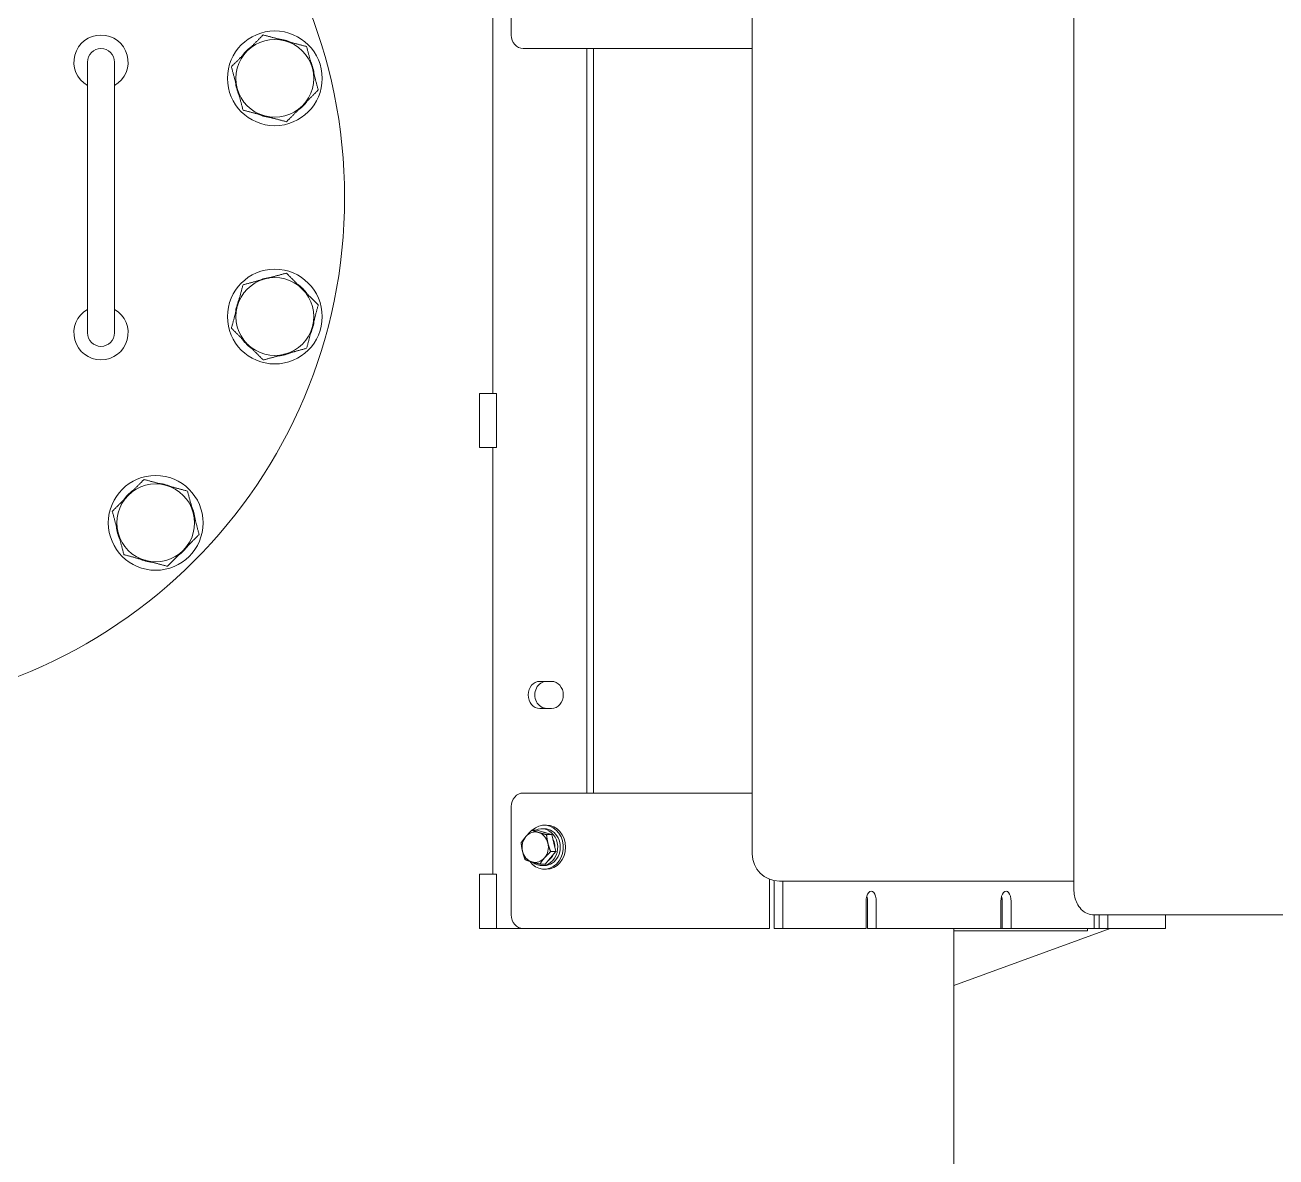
# Model space of a CAD drawing. Header units: inches. Extents: x 19 to 503, y 7 to 322.
# Drawn here: x 253.66 to 276.77, y 91.77 to 112.68 of the extents above; entities that cross this region are included whole.
import ezdxf

# ---------------------------------------------------------------- set-up
doc = ezdxf.new("R2010")
doc.units = ezdxf.units.IN
doc.header["$LTSCALE"] = 15
doc.header["$MEASUREMENT"] = 0
doc.layers.add('Visible (ANSI)', color=7, linetype='Continuous', lineweight=50)

msp = doc.modelspace()

# ---------------------------------------------------------------- linework, layer by layer
at = {"layer": 'Visible (ANSI)', "linetype": 'Continuous', "lineweight": 18}
for p, q in [((262.643099, 114.49437), (262.643099, 112.49437)), ((262.303836, 113.75437), (262.303836, 105.87437)), ((273.030275, 113.49437), (273.030275, 96.74437)), ((267.093097, 112.86937), (267.093097, 97.36937)), ((262.859605, 112.24437), (265.805698, 112.24437)), ((264.035887, 98.49437), (264.035887, 112.24437)), ((264.160887, 112.24437), (264.160887, 98.49437)), ((266.403334, 112.24437), (265.805698, 112.24437)), ((266.403334, 112.24437), (267.093097, 112.24437)), ((254.814767, 111.99437), (254.814767, 111.24437)), ((255.314767, 111.24437), (255.314767, 111.99437)), ((257.612966, 111.388227), (257.613126, 111.388319)), ((254.814767, 107.74437), (254.814767, 111.24437)), ((255.314767, 107.74437), (255.314767, 111.24437)), ((254.814767, 107.74437), (254.814767, 106.99437)), ((255.314767, 106.99437), (255.314767, 107.74437)), ((257.548628, 107.360399), (257.548812, 107.360399)), ((262.055792, 105.87437), (262.370706, 105.87437)), ((262.055792, 105.87437), (262.055792, 104.87437)), ((262.370706, 105.87437), (262.370706, 104.87437)), ((262.055792, 104.87437), (262.370706, 104.87437)), ((262.303836, 104.87437), (262.303836, 96.99437)), ((255.478995, 103.904366), (255.479155, 103.904274)), ((263.169861, 100.55687), (263.386368, 100.55687)), ((263.386368, 100.05687), (263.169861, 100.05687)), ((265.805698, 98.49437), (262.859605, 98.49437)), ((265.805698, 98.49437), (266.403334, 98.49437)), ((267.093097, 98.49437), (266.403334, 98.49437)), ((262.643099, 98.24437), (262.643099, 96.24437)), ((263.118309, 97.807132), (263.021858, 97.807132)), ((263.118309, 97.807132), (263.254297, 97.766345)), ((263.205618, 97.83437), (263.252618, 97.83437)), ((263.292618, 97.90037), (263.252618, 97.90037)), ((263.254297, 97.766345), (263.390284, 97.725557)), ((263.390284, 97.725557), (263.293833, 97.725557)), ((263.390284, 97.725557), (263.427687, 97.569176)), ((263.427687, 97.569176), (263.46509, 97.412795)), ((263.366506, 97.297202), (263.267922, 97.181608)), ((263.46509, 97.412795), (263.366506, 97.297202)), ((263.46509, 97.412795), (263.368639, 97.412795)), ((263.267922, 97.181608), (263.171471, 97.181608)), ((263.205618, 97.15437), (263.252618, 97.15437)), ((263.292618, 97.08837), (263.252618, 97.08837)), ((262.055792, 96.99437), (262.370706, 96.99437)), ((262.055792, 96.99437), (262.055792, 95.99437)), ((262.370706, 96.99437), (262.370706, 95.99437)), ((267.410012, 95.99437), (267.410012, 96.904096)), ((267.497632, 95.99437), (267.497632, 96.878568)), ((267.593097, 96.86937), (273.030275, 96.86937)), ((267.660012, 96.86937), (267.660012, 95.99437)), ((269.196262, 95.99437), (269.196262, 96.49437)), ((269.221382, 95.99437), (269.221382, 96.49437)), ((269.383762, 96.49437), (269.383762, 95.99437)), ((271.686262, 95.99437), (271.686262, 96.49437)), ((271.711382, 95.99437), (271.711382, 96.49437)), ((271.873762, 96.49437), (271.873762, 95.99437)), ((273.405275, 96.24437), (273.621781, 96.24437)), ((273.410012, 95.99437), (273.410012, 96.24437)), ((273.497632, 95.99437), (273.497632, 96.24437)), ((273.621781, 96.24437), (280.871781, 96.24437)), ((273.660012, 96.24437), (273.660012, 95.99437)), ((274.725303, 95.99437), (274.725303, 96.24437)), ((262.055792, 95.99437), (262.370706, 95.99437)), ((262.370706, 95.99437), (262.859605, 95.99437)), ((262.859605, 95.99437), (265.805698, 95.99437)), ((266.403334, 95.99437), (265.805698, 95.99437)), ((266.403334, 95.99437), (267.410012, 95.99437)), ((267.660012, 95.99437), (267.497632, 95.99437)), ((267.660012, 95.99437), (269.196262, 95.99437)), ((269.383762, 95.99437), (269.221382, 95.99437)), ((269.383762, 95.99437), (271.686262, 95.99437)), ((273.703257, 95.99437), (270.815229, 94.940489)), ((270.815229, 95.99437), (270.815229, 68.49437)), ((270.815229, 95.946761), (273.28723, 95.946761)), ((271.686262, 95.99437), (271.711382, 95.99437)), ((271.873762, 95.99437), (271.711382, 95.99437)), ((271.873762, 95.99437), (273.410012, 95.99437)), ((273.28723, 95.946761), (273.28723, 95.99437)), ((273.497632, 95.99437), (273.410012, 95.99437)), ((273.660012, 95.99437), (273.497632, 95.99437)), ((273.660012, 95.99437), (274.666689, 95.99437)), ((274.725303, 95.99437), (274.666689, 95.99437))]:
    msp.add_line(p, q, dxfattribs=at)
for centre, radius in [((250.064767, 109.49437), 9.5), ((258.275137, 111.694332), 0.875), ((258.275137, 107.294408), 0.875), ((256.075175, 103.483962), 0.875)]:
    msp.add_circle(centre, radius, dxfattribs=at)
for centre, radius, start, end in [((255.064767, 111.99437), 0.5, 90, 240), ((255.064767, 111.99437), 0.5, 300, 90), ((258.275137, 111.694332), 0.7295, 125.195336, 144.8920588), ((258.275137, 111.694332), 0.71875, 75.0436974, 135.0436974), ((258.275137, 111.694332), 0.7295, 65.195336, 84.8920588), ((258.275137, 111.694332), 0.71875, 15.0436974, 75.0436974), ((255.064767, 111.99437), 0.25, 0, 180), ((258.275137, 111.694332), 0.71875, 135.0436974, 195.0436974), ((258.275137, 111.694332), 0.71875, 315.0436974, 15.0436974), ((258.275137, 111.694332), 0.7295, 5.195336, 24.8920588), ((258.275137, 111.694332), 0.7295, 185.195336, 204.8099258), ((258.275137, 111.694332), 0.71875, 195.0436974, 255.0436974), ((258.275137, 111.694332), 0.7295, 204.8099258, 204.8920588), ((258.275137, 111.694332), 0.71875, 255.0436974, 315.0436974), ((258.275137, 111.694332), 0.7295, 305.195336, 324.8920588), ((258.275137, 111.694332), 0.7295, 245.195336, 264.8920588), ((258.275137, 107.294408), 0.71875, 105.0436974, 165.0436974), ((258.275137, 107.294408), 0.7295, 95.195336, 114.8920588), ((258.275137, 107.294408), 0.71875, 45.0436974, 105.0436974), ((258.275137, 107.294408), 0.7295, 35.195336, 54.8920588), ((258.275137, 107.294408), 0.71875, 345.0436974, 45.0436974), ((258.275137, 107.294408), 0.7295, 155.195336, 174.8099258), ((258.275137, 107.294408), 0.71875, 165.0436974, 225.0436974), ((255.064767, 106.99437), 0.5, 120, 270), ((255.064767, 106.99437), 0.5, 270, 60), ((258.275137, 107.294408), 0.7295, 174.8099258, 174.8920588), ((258.275137, 107.294408), 0.7295, 335.195336, 354.8920588), ((255.064767, 106.99437), 0.25, 180, 0), ((258.275137, 107.294408), 0.71875, 285.0436974, 345.0436974), ((258.275137, 107.294408), 0.7295, 215.195336, 234.8920588), ((258.275137, 107.294408), 0.71875, 225.0436974, 285.0436974), ((258.275137, 107.294408), 0.7295, 275.195336, 294.8920588), ((256.075175, 103.483962), 0.71875, 75.0436974, 135.0436974), ((256.075175, 103.483962), 0.7295, 65.195336, 84.8920588), ((256.075175, 103.483962), 0.71875, 135.0436974, 195.0436974), ((256.075175, 103.483962), 0.7295, 125.195336, 144.8099258), ((256.075175, 103.483962), 0.71875, 15.0436974, 75.0436974), ((256.075175, 103.483962), 0.7295, 144.8099258, 144.8920588), ((256.075175, 103.483962), 0.7295, 5.195336, 24.8920588), ((256.075175, 103.483962), 0.71875, 315.0436974, 15.0436974), ((256.075175, 103.483962), 0.7295, 185.195336, 204.8920588), ((256.075175, 103.483962), 0.71875, 195.0436974, 255.0436974), ((256.075175, 103.483962), 0.7295, 305.195336, 324.8920588), ((256.075175, 103.483962), 0.7295, 245.195336, 264.8920588), ((256.075175, 103.483962), 0.71875, 255.0436974, 315.0436974), ((267.593097, 97.36937), 0.5, 180, 270)]:
    msp.add_arc(centre, radius, start, end, dxfattribs=at)
for centre, major_axis, ratio, start_param, end_param in [((262.859605, 112.49437), (0, -0.25), 0.866025404, 4.71238898, 6.283185307), ((263.169861, 100.30687), (0, -0.25), 0.866025404, 3.141592654, 6.283185307), ((263.294861, 100.30687), (0, 0.25), 0.866025404, 0, 3.141592654), ((263.386368, 100.30687), (0, 0.25), 0.866025404, 3.141592654, 6.283185307), ((262.859605, 98.24437), (0, 0.25), 0.866025404, 0, 1.570796327), ((263.084116, 97.49437), (0, 0.281), 0.866025404, 6.029050507, 7.076248058), ((263.252618, 97.49437), (0, 0.406), 0.866025404, 2.263686039, 6.974592485), ((263.205618, 97.49437), (0, 0.34), 0.866025404, 2.511510453, 6.686186907), ((263.084116, 97.49437), (0, 0.281), 0.866025404, 4.981852956, 6.029050507), ((263.205618, 97.49437), (0, 0.281), 0.866025404, 5.868155007, 6.189946007), ((263.252618, 97.49437), (0, -0.34), 0.866025404, 0, 3.141592654), ((263.292618, 97.49437), (0, 0.406), 0.866025404, 3.141592654, 6.283185307), ((263.084116, 97.49437), (0, -0.281), 0.866025404, 3.934655404, 4.981852956), ((263.084116, 97.49437), (0, 0.281), 0.866025404, 3.934655404, 4.981852956), ((263.205618, 97.49437), (0, -0.281), 0.866025404, 1.524241089, 2.156279515), ((263.084116, 97.49437), (0, -0.281), 0.866025404, 4.981852956, 6.029050507), ((263.084116, 97.49437), (0, -0.281), 0.866025404, 6.029050507, 7.076248058), ((263.205618, 97.49437), (0, -0.281), 0.866025404, 0.521660401, 1.0644651), ((269.290012, 96.49437), (0, 0.1875), 0.5, 4.71238898, 7.853981634), ((269.127632, 96.49437), (0, 0.1875), 0.5, 4.71238898, 5.235987756), ((271.780012, 96.49437), (0, 0.1875), 0.5, 4.71238898, 7.853981634), ((271.617632, 96.49437), (0, 0.1875), 0.5, 4.71238898, 5.235987756), ((262.859605, 96.24437), (0, -0.25), 0.866025404, 4.71238898, 6.283185307)]:
    msp.add_ellipse(centre, major_axis=major_axis, ratio=ratio, start_param=start_param, end_param=end_param, dxfattribs=at)
for points, weights in [([(257.766517, 112.202177), (257.902593, 112.338461), (258.059721, 112.495829)], [1, 1.04314139574, 1.01001874936]), ([(258.059721, 112.495829), (258.27457, 112.438436), (258.460634, 112.388733)], [1.01001874936, 1.04314139574, 1]), ([(258.460634, 112.388733), (258.646698, 112.339029), (258.861546, 112.281636)], [1, 1.04314139574, 1.01001874936]), ([(257.473312, 111.908525), (257.63044, 112.065893), (257.766517, 112.202177)], [1.01001874936, 1.04314139574, 1]), ([(258.861546, 112.281636), (258.919267, 112.066876), (258.969254, 111.880887)], [1.01001874936, 1.04314139574, 1]), ([(257.58102, 111.507776), (257.531032, 111.693764), (257.473312, 111.908525)], [1, 1.04314139574, 1.01001874936]), ([(258.969254, 111.880887), (259.019242, 111.694899), (259.076962, 111.480139)], [1, 1.04314139574, 1.01001874936]), ([(257.688728, 111.107027), (257.631007, 111.321788), (257.58102, 111.507776)], [1.01001874936, 1.04314139574, 1]), ([(259.076962, 111.480139), (258.919834, 111.322771), (258.783757, 111.186487)], [1.01001874936, 1.04314139574, 1]), ([(258.783757, 111.186487), (258.647681, 111.050202), (258.490553, 110.892834)], [1, 1.04314139574, 1.01001874936]), ([(258.08964, 110.999931), (257.903576, 111.049635), (257.688728, 111.107027)], [1, 1.04314139574, 1.01001874936]), ([(258.490553, 110.892834), (258.275705, 110.950227), (258.08964, 110.999931)], [1.01001874936, 1.04314139574, 1]), ([(257.687833, 107.880817), (257.902593, 107.938538), (258.088581, 107.988525)], [1.01001874936, 1.04314139574, 1]), ([(258.088581, 107.988525), (258.27457, 108.038513), (258.48933, 108.096233)], [1, 1.04314139574, 1.01001874936]), ([(258.48933, 108.096233), (258.646698, 107.939105), (258.782982, 107.803028)], [1.01001874936, 1.04314139574, 1]), ([(257.580736, 107.479905), (257.63044, 107.665969), (257.687833, 107.880817)], [1, 1.04314139574, 1.01001874936]), ([(258.782982, 107.803028), (258.919267, 107.666952), (259.076634, 107.509824)], [1, 1.04314139574, 1.01001874936]), ([(257.47364, 107.078992), (257.531032, 107.293841), (257.580736, 107.479905)], [1.01001874936, 1.04314139574, 1]), ([(259.076634, 107.509824), (259.019242, 107.294976), (258.969538, 107.108911)], [1.01001874936, 1.04314139574, 1]), ([(257.767292, 106.785788), (257.631007, 106.921864), (257.47364, 107.078992)], [1, 1.04314139574, 1.01001874936]), ([(258.969538, 107.108911), (258.919834, 106.922847), (258.862441, 106.707999)], [1, 1.04314139574, 1.01001874936]), ([(258.060944, 106.492583), (257.903576, 106.649711), (257.767292, 106.785788)], [1.01001874936, 1.04314139574, 1]), ([(258.461693, 106.600291), (258.275705, 106.550303), (258.060944, 106.492583)], [1, 1.04314139574, 1.01001874936]), ([(258.862441, 106.707999), (258.647681, 106.650278), (258.461693, 106.600291)], [1.01001874936, 1.04314139574, 1]), ([(255.566555, 103.991808), (255.702631, 104.128092), (255.859759, 104.28546)], [1, 1.04314139574, 1.01001874936]), ([(255.859759, 104.28546), (256.074608, 104.228067), (256.260672, 104.178363)], [1.01001874936, 1.04314139574, 1]), ([(255.27335, 103.698155), (255.430478, 103.855523), (255.566555, 103.991808)], [1.01001874936, 1.04314139574, 1]), ([(256.260672, 104.178363), (256.446736, 104.128659), (256.661584, 104.071267)], [1, 1.04314139574, 1.01001874936]), ([(256.661584, 104.071267), (256.719305, 103.856506), (256.769292, 103.670518)], [1.01001874936, 1.04314139574, 1]), ([(255.381058, 103.297407), (255.331071, 103.483395), (255.27335, 103.698155)], [1, 1.04314139574, 1.01001874936]), ([(256.769292, 103.670518), (256.81928, 103.48453), (256.877, 103.269769)], [1, 1.04314139574, 1.01001874936]), ([(255.488766, 102.896658), (255.431045, 103.111419), (255.381058, 103.297407)], [1.01001874936, 1.04314139574, 1]), ([(256.877, 103.269769), (256.719872, 103.112401), (256.583796, 102.976117)], [1.01001874936, 1.04314139574, 1]), ([(255.889678, 102.789561), (255.703614, 102.839265), (255.488766, 102.896658)], [1, 1.04314139574, 1.01001874936]), ([(256.583796, 102.976117), (256.447719, 102.839833), (256.290591, 102.682465)], [1, 1.04314139574, 1.01001874936]), ([(256.290591, 102.682465), (256.075743, 102.739858), (255.889678, 102.789561)], [1.01001874936, 1.04314139574, 1]), ([(262.910725, 97.691538), (262.956478, 97.745185), (263.021858, 97.807132)], [1, 1.0379548493, 1]), ([(263.021858, 97.807132), (263.082185, 97.785274), (263.145297, 97.766345)], [1, 1.0379548493, 1]), ([(263.145297, 97.766345), (263.208409, 97.747415), (263.293833, 97.725557)], [1, 1.0379548493, 1]), ([(262.82469, 97.575945), (262.864972, 97.637891), (262.910725, 97.691538)], [1, 1.0379548493, 1]), ([(262.849544, 97.419564), (262.832185, 97.49214), (262.82469, 97.575945)], [1, 1.0379548493, 1]), ([(263.293833, 97.725557), (263.301328, 97.641753), (263.318687, 97.569176)], [1, 1.0379548493, 1]), ([(263.318687, 97.569176), (263.336046, 97.4966), (263.368639, 97.412795)], [1, 1.0379548493, 1]), ([(262.899496, 97.263183), (262.866903, 97.346987), (262.849544, 97.419564)], [1, 1.0379548493, 1]), ([(263.257506, 97.297202), (263.211753, 97.243554), (263.171471, 97.181608)], [1, 1.0379548493, 1]), ([(263.368639, 97.412795), (263.303259, 97.350849), (263.257506, 97.297202)], [1, 1.0379548493, 1]), ([(263.022935, 97.222395), (262.959823, 97.241325), (262.899496, 97.263183)], [1, 1.0379548493, 1]), ([(263.171471, 97.181608), (263.086047, 97.203466), (263.022935, 97.222395)], [1, 1.0379548493, 1])]:
    msp.add_rational_spline(points, weights, degree=2, dxfattribs=at)
msp.add_open_spline([(273.030275, 96.74437), (273.030275, 96.7051), (273.033322, 96.665842), (273.045934, 96.58821), (273.055445, 96.54985), (273.082898, 96.474277), (273.100691, 96.436955), (273.151023, 96.363819), (273.183847, 96.327247), (273.262943, 96.275847), (273.302656, 96.258278), (273.365778, 96.246272), (273.385521, 96.24437), (273.405275, 96.24437)], degree=3, knots=[3.141592654, 3.141592654, 3.141592654, 3.141592654, 3.455751919, 3.455751919, 3.769911184, 3.769911184, 4.08407045, 4.08407045, 4.398229715, 4.398229715, 4.617572014, 4.617572014, 4.71238898, 4.71238898, 4.71238898, 4.71238898], dxfattribs=at)

doc.saveas('drawing.dxf')
